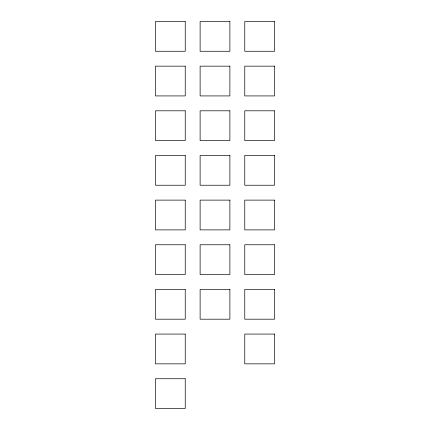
<?xml version="1.0" encoding="UTF-8"?>
<svg xmlns="http://www.w3.org/2000/svg" width="430" height="430" viewBox="0 0 430 430"><rect width="100%" height="100%" fill="white"/><g stroke="black" fill="none" stroke-linecap="round" stroke-linejoin="round"><path stroke-width="0.64" d="M185.233 21.5L155.461 21.5L155.461 51.267L185.233 51.267L185.233 21.5M229.883 21.5L200.117 21.5L200.117 51.267L229.883 51.267L229.883 21.5M274.539 21.5L244.767 21.5L244.767 51.267L274.539 51.267L274.539 21.5M185.233 66.155L155.461 66.155L155.461 95.922L185.233 95.922L185.233 66.155M229.883 66.155L200.117 66.155L200.117 95.922L229.883 95.922L229.883 66.155M274.539 66.155L244.767 66.155L244.767 95.922L274.539 95.922L274.539 66.155M185.233 110.806L155.461 110.806L155.461 140.578L185.233 140.578L185.233 110.806M229.883 110.806L200.117 110.806L200.117 140.578L229.883 140.578L229.883 110.806M274.539 110.806L244.767 110.806L244.767 140.578L274.539 140.578L274.539 110.806M185.233 155.461L155.461 155.461L155.461 185.233L185.233 185.233L185.233 155.461M229.883 155.461L200.117 155.461L200.117 185.233L229.883 185.233L229.883 155.461M274.539 155.461L244.767 155.461L244.767 185.233L274.539 185.233L274.539 155.461M185.233 200.117L155.461 200.117L155.461 229.883L185.233 229.883L185.233 200.117M229.883 200.117L200.117 200.117L200.117 229.883L229.883 229.883L229.883 200.117M274.539 200.117L244.767 200.117L244.767 229.883L274.539 229.883L274.539 200.117M185.233 244.767L155.461 244.767L155.461 274.539L185.233 274.539L185.233 244.767M229.883 244.767L200.117 244.767L200.117 274.539L229.883 274.539L229.883 244.767M274.539 244.767L244.767 244.767L244.767 274.539L274.539 274.539L274.539 244.767M185.233 289.422L155.461 289.422L155.461 319.194L185.233 319.194L185.233 289.422M229.883 289.422L200.117 289.422L200.117 319.194L229.883 319.194L229.883 289.422M274.539 289.422L244.767 289.422L244.767 319.194L274.539 319.194L274.539 289.422M185.233 334.078L155.461 334.078L155.461 363.844L185.233 363.844L185.233 334.078M274.539 334.078L244.767 334.078L244.767 363.844L274.539 363.844L274.539 334.078M185.233 378.733L155.461 378.733L155.461 408.5L185.233 408.5L185.233 378.733"/></g></svg>
